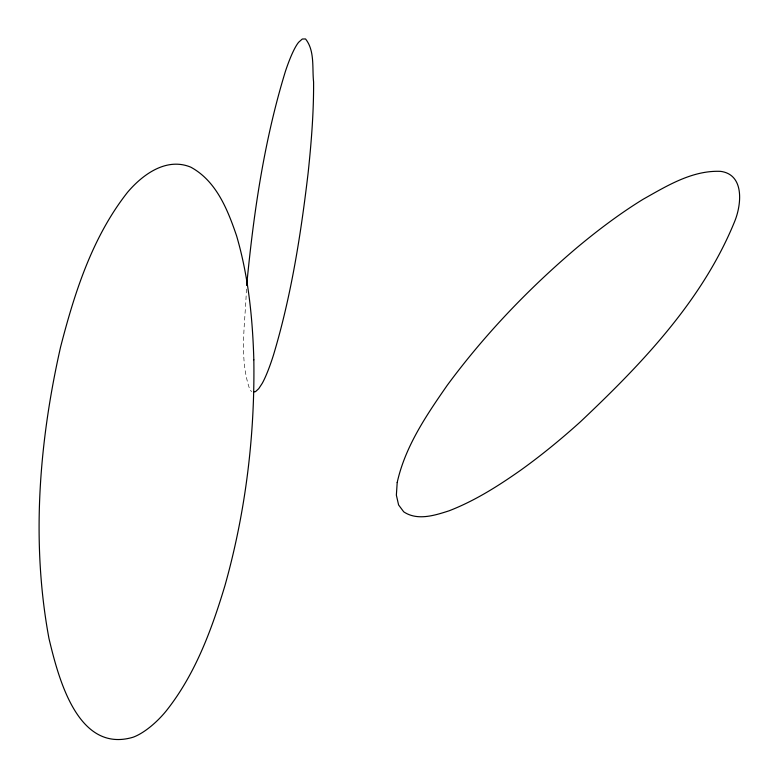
<?xml version="1.0" encoding="UTF-8"?>
<svg xmlns="http://www.w3.org/2000/svg" width="779" height="779" viewBox="0 0 779 779"><rect width="100%" height="100%" fill="white"/><g stroke="black" fill="none" stroke-linecap="round" stroke-linejoin="round"><path stroke-width="0.58" stroke-dasharray="3.9 2.92" d="M246.378 289.048C245.56 322.409 238.53 358.116 250.069 390.211L251.783 391.506"/><path stroke-width="1.17" d="M246.661 285.484C253.584 213.242 264.071 140.814 285.435 71.298A63.099 10.848 -76.5 0 1 298.6 42.309L302.291 39.018L305.534 38.95C314.94 50.703 312.067 67.792 313.586 81.892C313.781 112.264 311.327 142.596 308.143 172.782C300.918 234.167 291.317 295.611 273.517 354.922A54.803 8.326 -75.3 0 1 262.192 383.404L258.745 388.663L255.541 391.613L253.603 391.973M253.827 359.83C254.957 436.006 245.531 512.426 224.888 585.808C211.596 629.88 195.247 674.312 166.336 710.76A40.138 14.47 -45.9 0 1 132.849 737.304C77.491 753.507 58.308 677.467 48.98 638.556C31.063 542.096 39.038 442.287 60.558 347.103C74.599 292.583 92.282 237.059 127.59 192.238C142.723 174.428 166.511 157.066 190.777 167.164C216.367 181.03 227.721 209.804 236.612 235.92C248.365 276.136 252.639 318.066 253.827 359.83M397.202 482.503L396.365 495.123L398.595 504.938L403.736 511.842C417.427 521.024 434.74 515.416 449.045 510.82C474.713 500.887 498.093 486.086 520.518 470.321A439.346 159.812 -54.2 0 0 580.131 422.052C641.487 364.144 702.541 300.548 734.753 221.236C741.511 204.604 744.675 174.584 720.633 171.361C692.336 170.124 666.941 185.879 643.172 199.239A364.319 112.468 -51 0 0 576.577 247.965C528.532 288.746 484.655 334.59 447.214 385.332C426.464 415.217 405.168 446.425 397.202 482.503"/></g></svg>
